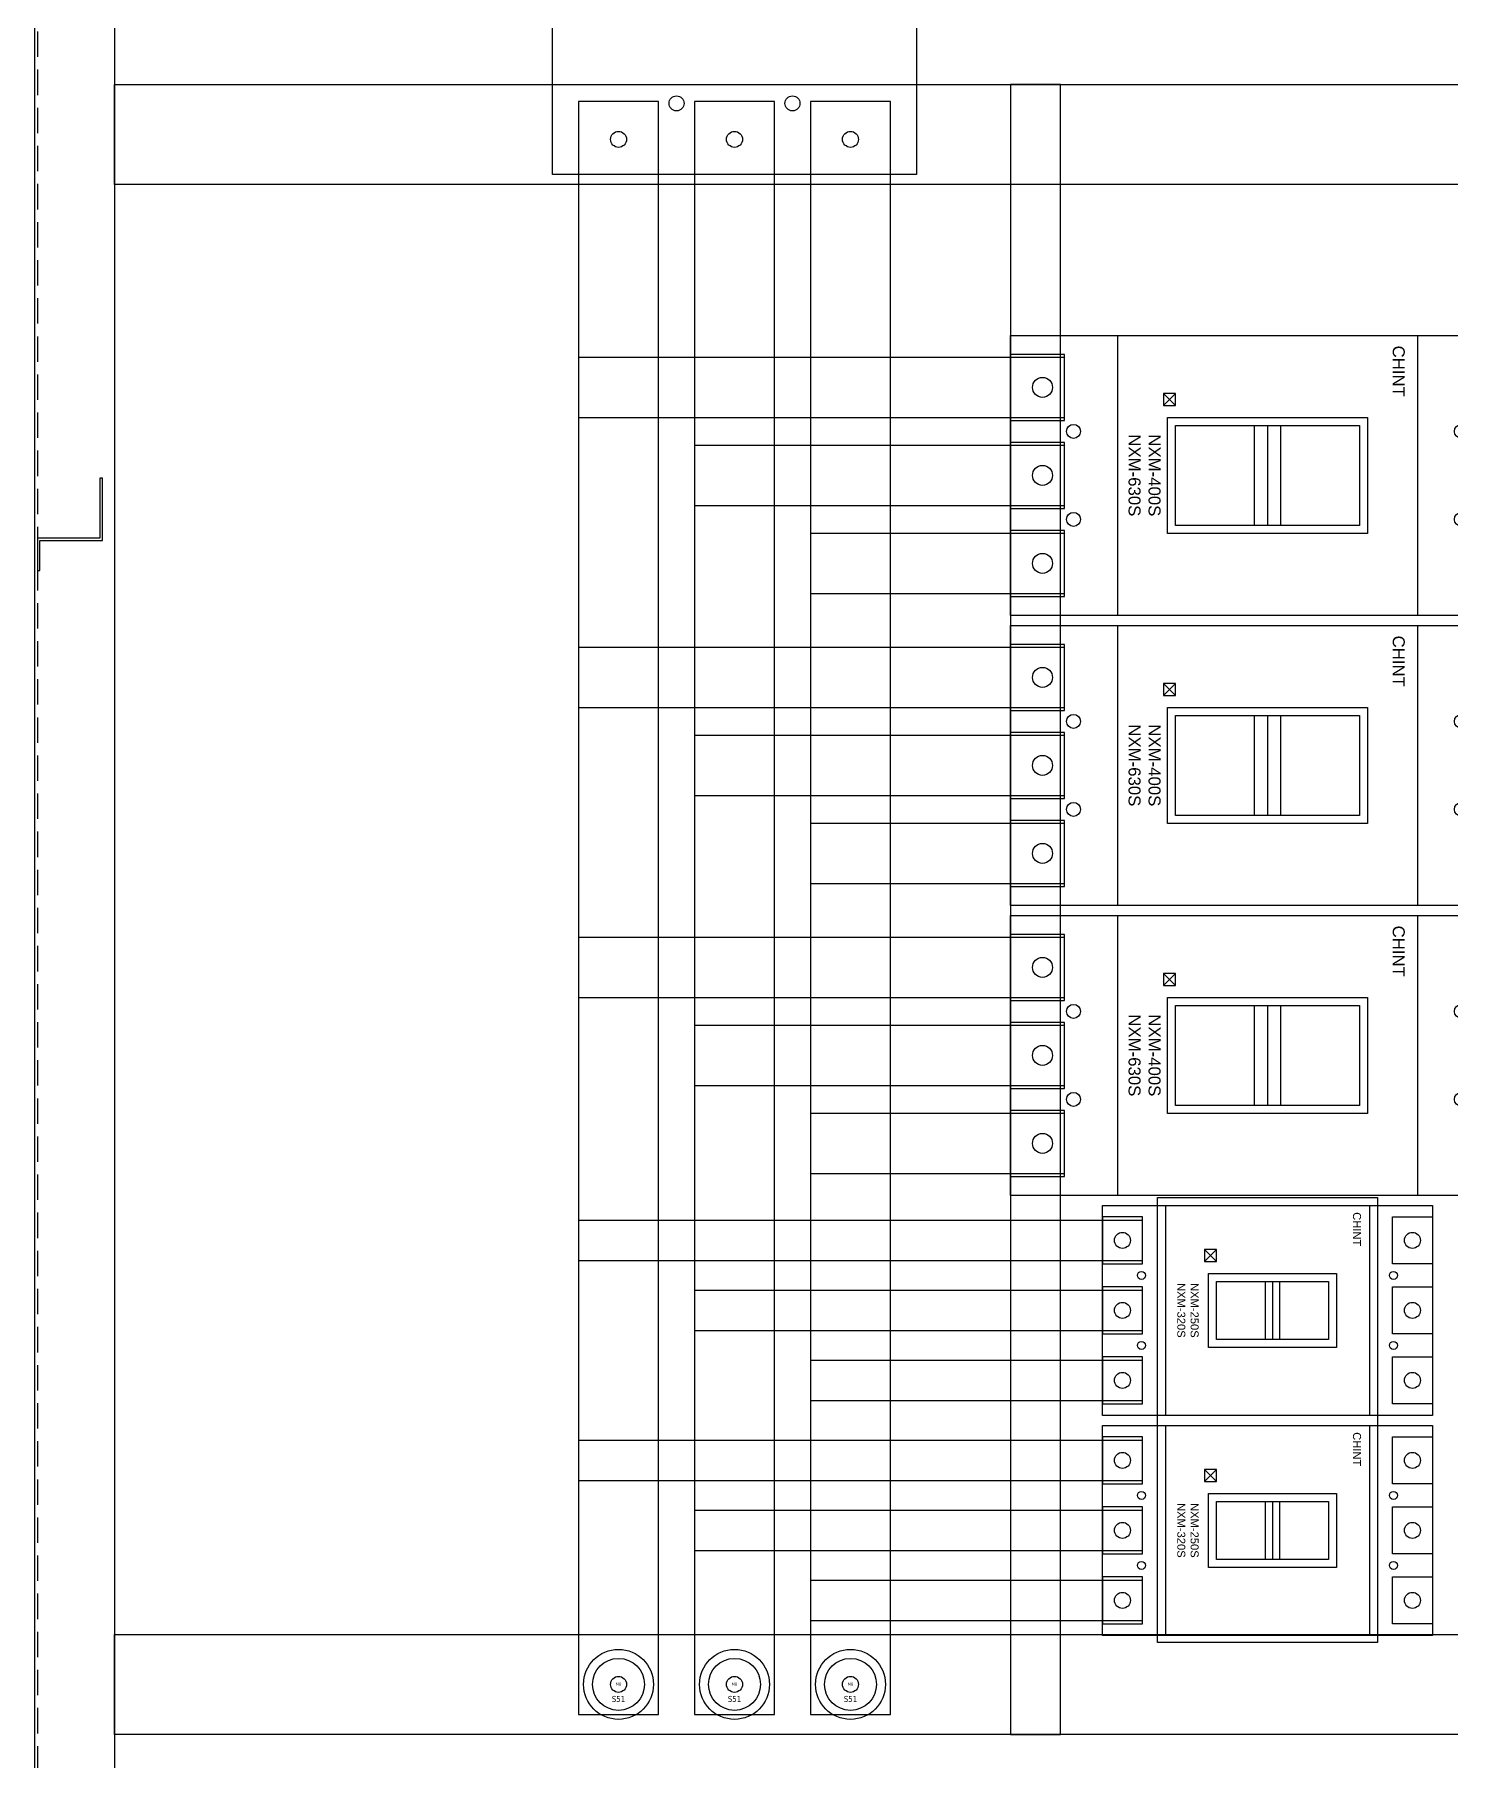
# Model space of a CAD drawing. Header units: millimetres. Extents: x 0 to 5940, y 0 to 4200.
# Drawn here: x 3944 to 4652, y 2404 to 3267 of the extents above; entities that cross this region are included whole.
import ezdxf

# ---------------------------------------------------------------- set-up
doc = ezdxf.new("R2010")
doc.units = ezdxf.units.MM
doc.linetypes.add('HIDDENX2', pattern=[19.05, 12.7, -6.35])
doc.styles.add('Arial', font='arial.ttf')

# ---------------------------------------------------------------- blocks, each defined once
blk = doc.blocks.new('A$C294D1861')
at = {"color": 7}
for p, q in [((118, 142), (64, 142)), ((118, 134.5), (64, 134.5)), ((118, 127), (64, 127))]:
    blk.add_line(p, q, dxfattribs=at)
for points in [[(0, 270), (182, 270), (182, 0), (0, 0)], [(64, 182), (118, 182), (118, 87), (64, 87)]]:
    blk.add_lwpolyline(points, close=True, dxfattribs=at)
at = {"color": 1}
for centre in [(33, 252.5), (33, 17.5)]:
    blk.add_circle(centre, 4, dxfattribs=at)
at = {"color": 2}
for centre in [(91, 252.5), (91, 17.5)]:
    blk.add_circle(centre, 4, dxfattribs=at)
at = {"color": 5}
for centre in [(149, 252.5), (149, 17.5)]:
    blk.add_circle(centre, 4, dxfattribs=at)
at = {"color": 7}
for centre in [(62, 234.5), (120, 234.5), (62, 35.5), (120, 35.5)]:
    blk.add_circle(centre, 3.75, dxfattribs=at)
blk = doc.blocks.new('nxm-400-630-1')
at = {"color": 7}
for p, q in [((29465.06, -129525.93), (29605.06, -129525.93)), ((29510.06, -129600.93), (29560.06, -129600.93)), ((29494.06, -129652.93), (29500.06, -129646.93)), ((29500.06, -129652.93), (29494.06, -129646.93)), ((29465.06, -129675.93), (29605.06, -129675.93))]:
    blk.add_line(p, q, dxfattribs=at)
for points in [[(29465.06, -129472.43), (29605.06, -129472.43), (29605.06, -129729.43), (29465.06, -129729.43)], [(29510.06, -129554.93), (29560.06, -129554.93), (29560.06, -129646.93), (29510.06, -129646.93)], [(29510.06, -129594.43), (29560.06, -129594.43), (29560.06, -129607.43), (29510.06, -129607.43)], [(29494.06, -129652.93), (29500.06, -129652.93), (29500.06, -129646.93), (29494.06, -129646.93)]]:
    blk.add_lwpolyline(points, close=True, dxfattribs=at)
at = {"color": 1}
for points in [[(29474.56, -129472.43), (29507.56, -129472.43), (29507.56, -129499.43), (29474.56, -129499.43)], [(29474.56, -129729.43), (29507.56, -129729.43), (29507.56, -129702.43), (29474.56, -129702.43)]]:
    blk.add_lwpolyline(points, close=True, dxfattribs=at)
at = {"color": 2}
for points in [[(29518.56, -129472.43), (29551.56, -129472.43), (29551.56, -129499.43), (29518.56, -129499.43)], [(29518.56, -129729.43), (29551.56, -129729.43), (29551.56, -129702.43), (29518.56, -129702.43)]]:
    blk.add_lwpolyline(points, close=True, dxfattribs=at)
at = {"color": 5}
for points in [[(29562.56, -129472.43), (29595.56, -129472.43), (29595.56, -129499.43), (29562.56, -129499.43)], [(29562.56, -129729.43), (29595.56, -129729.43), (29595.56, -129702.43), (29562.56, -129702.43)]]:
    blk.add_lwpolyline(points, close=True, dxfattribs=at)
at = {"color": 1}
for centre in [(29491.06, -129488.43), (29491.06, -129713.43)]:
    blk.add_circle(centre, 5, dxfattribs=at)
at = {"color": 2}
for centre in [(29535.06, -129488.43), (29535.06, -129713.43)]:
    blk.add_circle(centre, 5, dxfattribs=at)
at = {"color": 5}
for centre in [(29579.06, -129488.43), (29579.06, -129713.43)]:
    blk.add_circle(centre, 5, dxfattribs=at)
at = {"color": 7}
for centre in [(29513.06, -129503.93), (29557.06, -129503.93), (29513.06, -129697.93), (29557.06, -129697.93)]:
    blk.add_circle(centre, 3.5, dxfattribs=at)
at = {"color": 7, "char_height": 6, "width": 25.6029, "attachment_point": 5, "style": 'Arial'}
for s, insert in [('CHINT', (29482.99, -129535.33)), ('NXM-400S\\PNXM-630S', (29535.06, -129662.43))]:
    blk.add_mtext(s, dxfattribs=dict(at, insert=insert))
blk = doc.blocks.new('nxm-250-320-1')
at = {"color": 7}
for p, q in [((29471.43, -129233.43), (29576.43, -129233.43)), ((29509.43, -129281.93), (29538.43, -129281.93)), ((29493.43, -129315.93), (29499.43, -129309.93)), ((29499.43, -129315.93), (29493.43, -129309.93)), ((29471.43, -129335.43), (29576.43, -129335.43))]:
    blk.add_line(p, q, dxfattribs=at)
for points in [[(29471.43, -129201.93), (29576.43, -129201.93), (29576.43, -129366.93), (29471.43, -129366.93)], [(29509.43, -129253.93), (29538.43, -129253.93), (29538.43, -129309.93), (29509.43, -129309.93)], [(29509.43, -129278.43), (29538.43, -129278.43), (29538.43, -129285.43), (29509.43, -129285.43)], [(29493.43, -129315.93), (29499.43, -129315.93), (29499.43, -129309.93), (29493.43, -129309.93)]]:
    blk.add_lwpolyline(points, close=True, dxfattribs=at)
at = {"color": 1}
for points in [[(29477.18, -129201.93), (29500.68, -129201.93), (29500.68, -129221.93), (29477.18, -129221.93)], [(29477.18, -129366.93), (29500.68, -129366.93), (29500.68, -129346.93), (29477.18, -129346.93)]]:
    blk.add_lwpolyline(points, close=True, dxfattribs=at)
at = {"color": 2}
for points in [[(29512.18, -129201.93), (29535.68, -129201.93), (29535.68, -129221.93), (29512.18, -129221.93)], [(29512.18, -129366.93), (29535.68, -129366.93), (29535.68, -129346.93), (29512.18, -129346.93)]]:
    blk.add_lwpolyline(points, close=True, dxfattribs=at)
at = {"color": 5}
for points in [[(29547.18, -129201.93), (29570.68, -129201.93), (29570.68, -129221.93), (29547.18, -129221.93)], [(29547.18, -129366.93), (29570.68, -129366.93), (29570.68, -129346.93), (29547.18, -129346.93)]]:
    blk.add_lwpolyline(points, close=True, dxfattribs=at)
at = {"color": 1}
for centre in [(29488.93, -129211.93), (29488.93, -129356.93)]:
    blk.add_circle(centre, 4, dxfattribs=at)
at = {"color": 2}
for centre in [(29523.93, -129211.93), (29523.93, -129356.93)]:
    blk.add_circle(centre, 4, dxfattribs=at)
at = {"color": 5}
for centre in [(29558.93, -129211.93), (29558.93, -129356.93)]:
    blk.add_circle(centre, 4, dxfattribs=at)
at = {"color": 7}
for centre in [(29506.43, -129221.43), (29541.43, -129221.43), (29506.43, -129347.43), (29541.43, -129347.43)]:
    blk.add_circle(centre, 2, dxfattribs=at)
at = {"color": 7, "char_height": 4, "width": 17.0686, "attachment_point": 5, "style": 'Arial'}
for s, insert in [('CHINT', (29483.38, -129239.69)), ('NXM-250S\\PNXM-320S', (29523.93, -129324.21))]:
    blk.add_mtext(s, dxfattribs=dict(at, insert=insert))
blk = doc.blocks.new('su51-2')
at = {"color": 1}
for radius in [17.5, 13, 4]:
    blk.add_circle((0, -0.09), radius, dxfattribs=at)
at = {"color": 1, "width": 30.0978, "attachment_point": 5}
for s, insert, char_height in [('{\\fTahoma|b0|i0|c0|p34;M8}', (0, 0), 1.5), ('{\\fTahoma|b0|i0|c0|p34;S51}', (0, -7.4), 3)]:
    blk.add_mtext(s, dxfattribs=dict(at, insert=insert, char_height=char_height))

msp = doc.modelspace()

# ---------------------------------------------------------------- linework, layer by layer
at = {"color": 7}
msp.add_lwpolyline([(4943.68, 3879.72), (3943.68, 3879.72), (3943.68, 2179.72), (4943.68, 2179.72)], close=True, dxfattribs=at)
at = {"color": 7, "linetype": 'HIDDENX2'}
msp.add_lwpolyline([(4942.18, 3878.22), (3945.18, 3878.22), (3945.18, 2181.22), (4942.18, 2181.22)], close=True, dxfattribs=at)
at = {"color": 4}
msp.add_lwpolyline([(4903.68, 3839.72), (3983.68, 3839.72), (3983.68, 2219.72), (4903.68, 2219.72)], close=True, dxfattribs=at)
at = {"color": 8}
for points in [[(3983.68, 3242.22), (4903.68, 3242.22), (4903.68, 3192.22), (3983.68, 3192.22)], [(4456.68, 3242.22), (4431.68, 3242.22), (4431.68, 2417.22), (4456.68, 2417.22)], [(3976.38, 3045.32), (3976.38, 3015.32), (3945.18, 3015.32), (3945.18, 2999.12), (3946.38, 2999.12), (3946.38, 3014.12), (3977.58, 3014.12), (3977.58, 3045.32)], [(3983.68, 2467.22), (4903.68, 2467.22), (4903.68, 2417.22), (3983.68, 2417.22)]]:
    msp.add_lwpolyline(points, close=True, dxfattribs=at)
at = {"color": 1}
for points in [[(4255.68, 3233.72), (4215.68, 3233.72), (4215.68, 2427.22), (4255.68, 2427.22)], [(4215.68, 3105.72), (4215.68, 3075.72), (4458.68, 3075.72), (4458.68, 3105.72)], [(4215.68, 2960.72), (4215.68, 2930.72), (4458.68, 2930.72), (4458.68, 2960.72)], [(4215.68, 2815.72), (4215.68, 2785.72), (4458.68, 2785.72), (4458.68, 2815.72)], [(4215.68, 2654.22), (4497.68, 2654.22), (4497.68, 2674.22), (4215.68, 2674.22)], [(4215.68, 2544.22), (4497.68, 2544.22), (4497.68, 2564.22), (4215.68, 2564.22)]]:
    msp.add_lwpolyline(points, close=True, dxfattribs=at)
at = {"color": 2}
for points in [[(4313.68, 3233.72), (4273.68, 3233.72), (4273.68, 2427.22), (4313.68, 2427.22)], [(4510.18, 3075.72), (4610.18, 3075.72), (4610.18, 3017.72), (4510.18, 3017.72)], [(4273.68, 3061.72), (4273.68, 3031.72), (4458.68, 3031.72), (4458.68, 3061.72)], [(4510.18, 2930.72), (4610.18, 2930.72), (4610.18, 2872.72), (4510.18, 2872.72)], [(4273.68, 2916.72), (4273.68, 2886.72), (4458.68, 2886.72), (4458.68, 2916.72)], [(4510.18, 2785.72), (4610.18, 2785.72), (4610.18, 2727.72), (4510.18, 2727.72)], [(4273.68, 2771.72), (4273.68, 2741.72), (4458.68, 2741.72), (4458.68, 2771.72)], [(4505.18, 2685.72), (4615.18, 2685.72), (4615.18, 2463.22), (4505.18, 2463.22)], [(4530.68, 2647.72), (4594.68, 2647.72), (4594.68, 2610.72), (4530.68, 2610.72)], [(4273.68, 2619.22), (4497.68, 2619.22), (4497.68, 2639.22), (4273.68, 2639.22)], [(4530.68, 2537.72), (4594.68, 2537.72), (4594.68, 2500.72), (4530.68, 2500.72)], [(4273.68, 2509.22), (4497.68, 2509.22), (4497.68, 2529.22), (4273.68, 2529.22)]]:
    msp.add_lwpolyline(points, close=True, dxfattribs=at)
at = {"color": 5}
for points in [[(4371.68, 3233.72), (4331.68, 3233.72), (4331.68, 2427.22), (4371.68, 2427.22)], [(4331.68, 3017.72), (4331.68, 2987.72), (4458.68, 2987.72), (4458.68, 3017.72)], [(4331.68, 2872.72), (4331.68, 2842.72), (4458.68, 2842.72), (4458.68, 2872.72)], [(4331.68, 2727.72), (4331.68, 2697.72), (4458.68, 2697.72), (4458.68, 2727.72)], [(4331.68, 2584.22), (4497.68, 2584.22), (4497.68, 2604.22), (4331.68, 2604.22)], [(4331.68, 2474.22), (4497.68, 2474.22), (4497.68, 2494.22), (4331.68, 2494.22)]]:
    msp.add_lwpolyline(points, close=True, dxfattribs=at)

# ---------------------------------------------------------------- block references
at = {"color": 7}
msp.add_blockref('A$C294D1861', (4202.68, 3197.22), dxfattribs=at)
at = {"color": 7, "rotation": 270}
for name, p in [('nxm-400-630-1', (134161.1, 32581.78)), ('nxm-400-630-1', (134161.1, 32436.78)), ('nxm-400-630-1', (134161.1, 32291.78)), ('nxm-250-320-1', (133844.6, 32153.15)), ('nxm-250-320-1', (133844.6, 32043.15))]:
    msp.add_blockref(name, p, dxfattribs=at)
at = {"color": 2}
for p in [(4235.68, 2442.31), (4293.68, 2442.31), (4351.68, 2442.31)]:
    msp.add_blockref('su51-2', p, dxfattribs=at)

doc.saveas('drawing.dxf')
